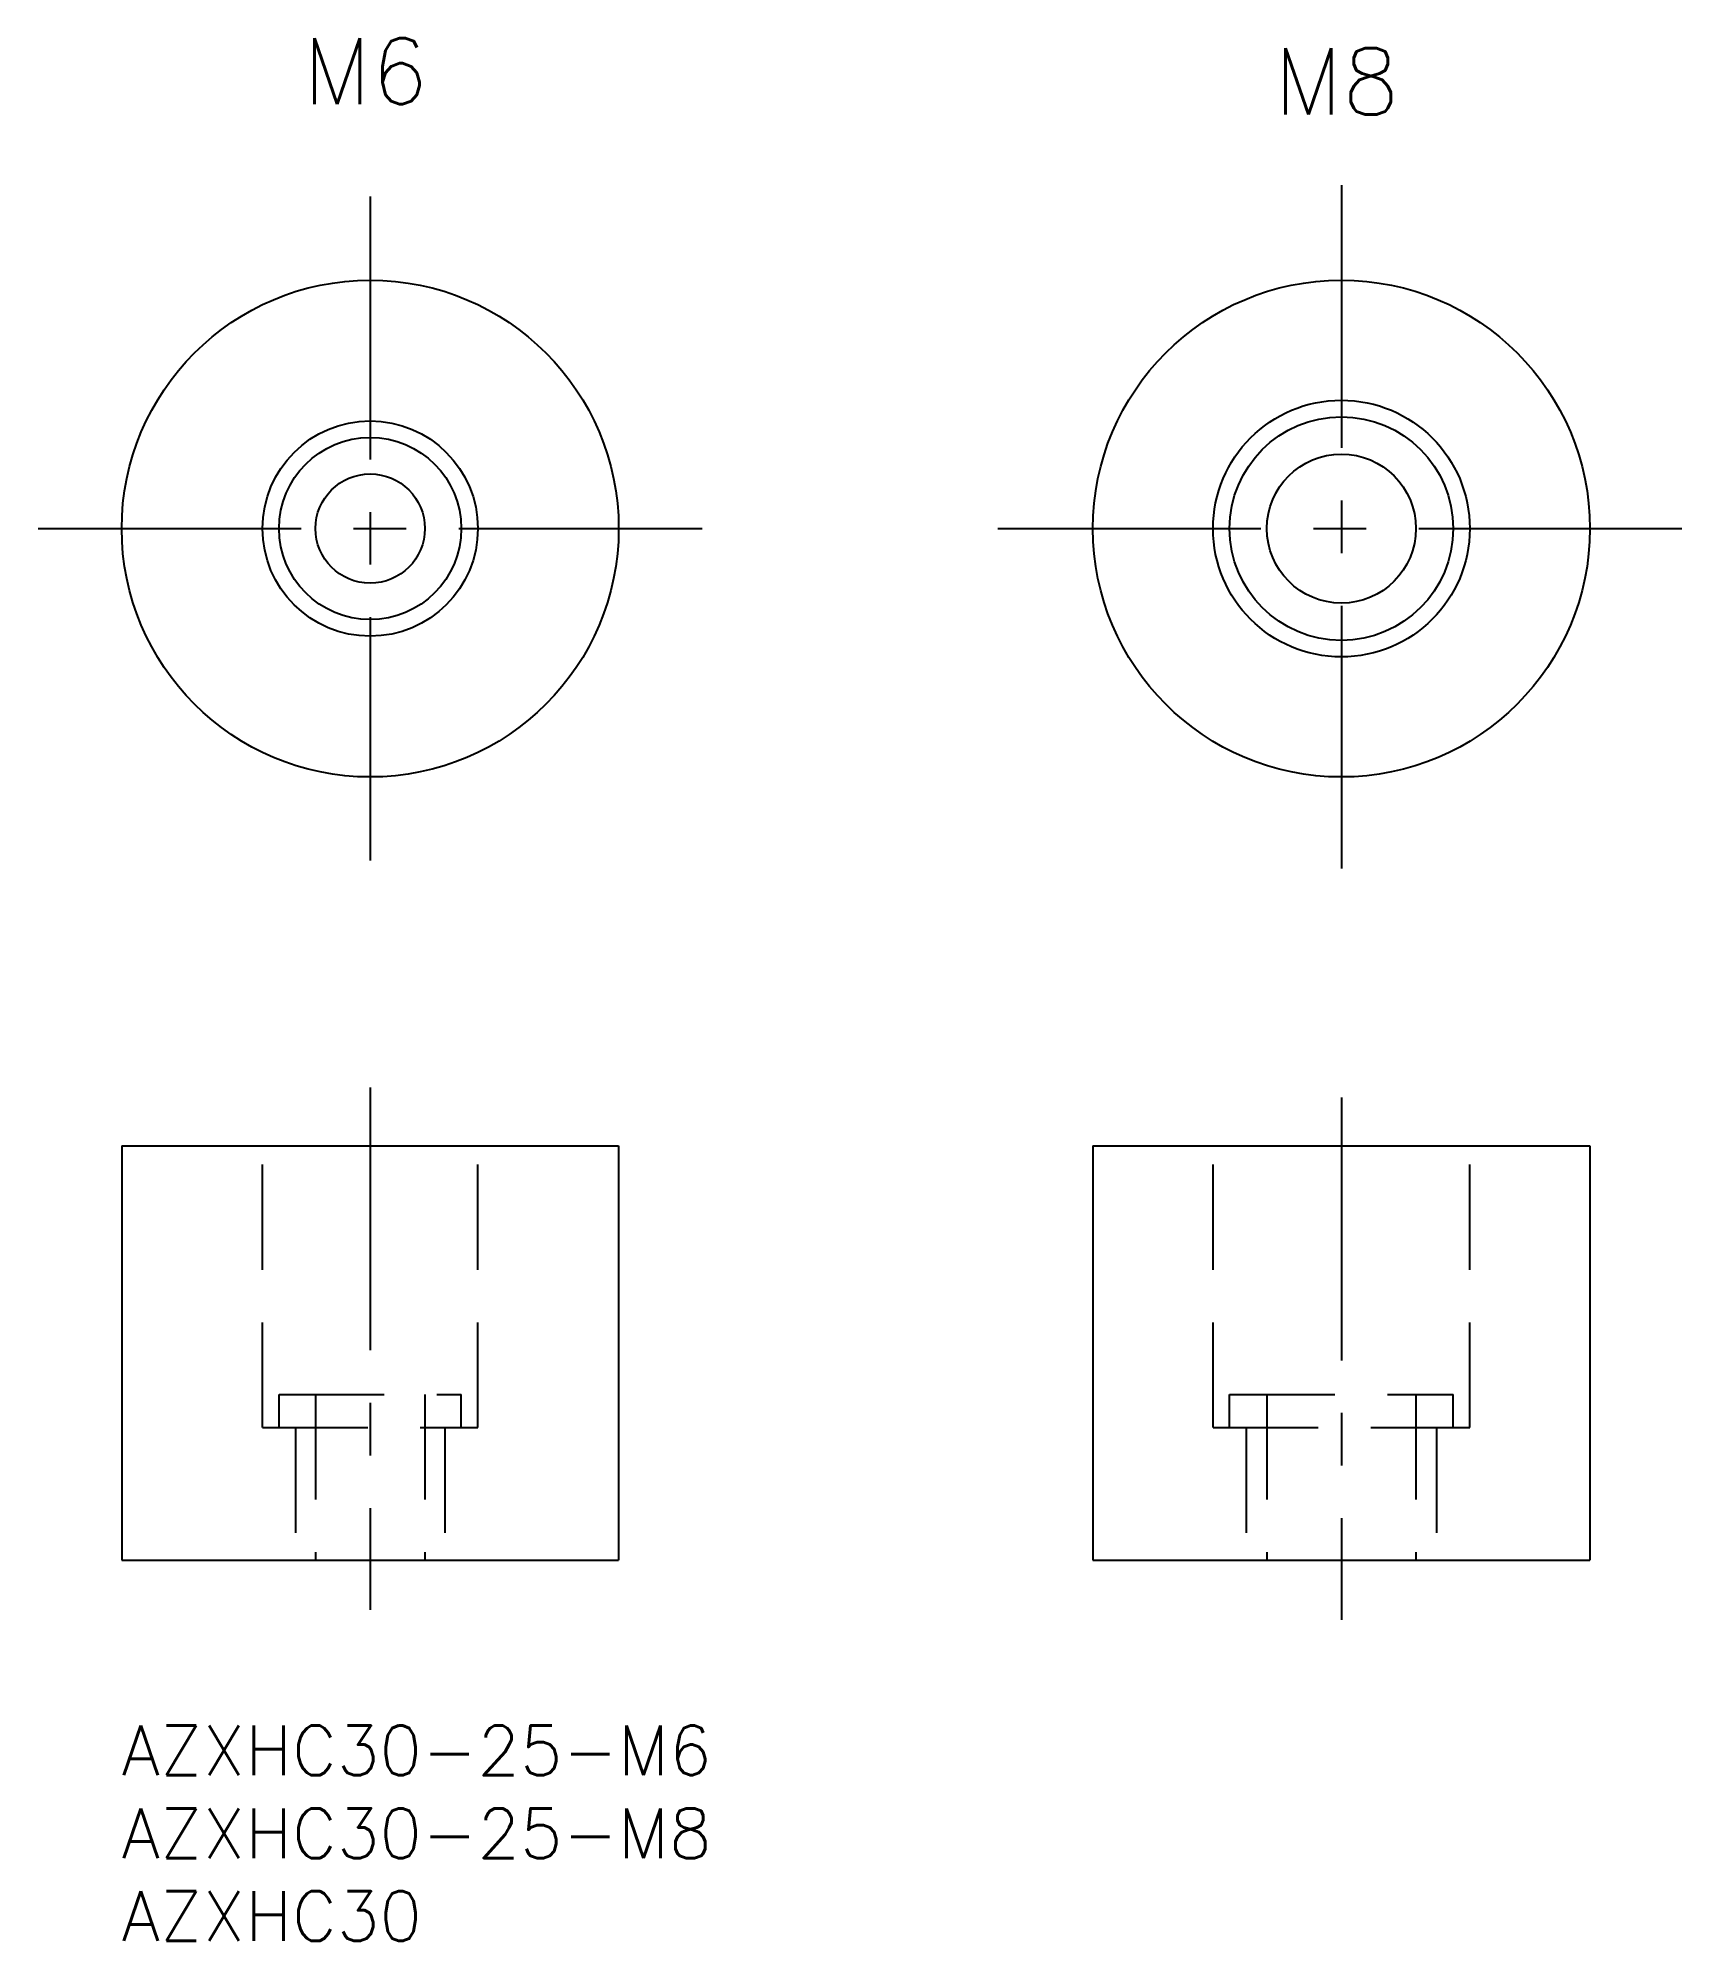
# Model space of a CAD drawing. Extents: x -5 to 94, y -13 to 102.
import ezdxf

# ---------------------------------------------------------------- set-up
doc = ezdxf.new("R2010")
doc.units = 0
doc.header["$LTSCALE"] = 0.5
doc.linetypes.add('CENTER', pattern=[50.8, 31.75, -6.35, 6.35, -6.35])
doc.linetypes.add('DASHED', pattern=[19.05, 12.7, -6.35])
for name, color, linetype in [('MSM_CENTER', 1, 'CENTER'), ('MSM_CONTINUOUS', 7, 'CONTINUOUS'), ('MSM_DASHED', 4, 'DASHED'), ('MSM_PART_NUMBER', 7, 'CONTINUOUS')]:
    doc.layers.add(name, color=color, linetype=linetype)
doc.styles.get("Standard").update_dxf_attribs({"font": 'txt.shx', "height": 1, "bigfont": 'bigfont.shx'})

# ---------------------------------------------------------------- blocks, each defined once
blk = doc.blocks.new('*U2')
at = {"layer": 'MSM_PART_NUMBER'}
blk.add_text('AZXHC30-25-M6', height=3, dxfattribs=at).set_placement((0, -3))
blk = doc.blocks.new('*U3')
at = {"layer": 'MSM_PART_NUMBER'}
blk.add_text('AZXHC30-25-M8', height=3, dxfattribs=at).set_placement((0, -8))
blk = doc.blocks.new('*U4')
at = {"layer": 'MSM_PART_NUMBER'}
blk.add_text('AZXHC30', height=3, dxfattribs=at).set_placement((0, -13))

msp = doc.modelspace()

# ---------------------------------------------------------------- linework, layer by layer
at = {"layer": 'MSM_CENTER'}
for p, q in [((15, 92.33), (15, 52.23)), ((73.63, 93.02), (73.63, 51.54)), ((-5.05, 72.28), (35.05, 72.28)), ((52.9, 72.28), (94.37, 72.28)), ((15, 38.54), (15, 7)), ((73.63, 37.93), (73.63, 6.38))]:
    msp.add_line(p, q, dxfattribs=at)
at = {"layer": 'MSM_CONTINUOUS'}
for p, q in [((0, 35), (0, 10)), ((0, 35), (30, 35)), ((30, 35), (30, 10)), ((58.63, 35), (58.63, 10)), ((58.63, 35), (88.63, 35)), ((88.63, 35), (88.63, 10)), ((0, 10), (30, 10)), ((58.63, 10), (88.63, 10))]:
    msp.add_line(p, q, dxfattribs=at)
for centre, radius in [((15, 72.28), 15), ((73.63, 72.28), 15), ((73.63, 72.28), 7.75), ((15, 72.28), 6.5), ((73.63, 72.28), 6.75), ((15, 72.28), 5.5), ((73.63, 72.28), 4.5), ((15, 72.28), 3.3)]:
    msp.add_circle(centre, radius, dxfattribs=at)
at = {"layer": 'MSM_DASHED'}
for p, q in [((8.5, 18), (8.5, 35)), ((21.5, 18), (21.5, 35)), ((65.88, 18), (65.88, 35)), ((81.38, 18), (81.38, 35)), ((9.5, 20), (20.5, 20)), ((9.5, 18), (9.5, 20)), ((11.7, 20), (11.7, 10)), ((18.3, 20), (18.3, 10)), ((20.5, 18), (20.5, 20)), ((66.88, 20), (80.38, 20)), ((66.88, 18), (66.88, 20)), ((69.13, 20), (69.13, 10)), ((78.13, 20), (78.13, 10)), ((80.38, 18), (80.38, 20)), ((8.5, 18), (21.5, 18)), ((10.5, 18), (10.5, 10)), ((19.5, 18), (19.5, 10)), ((65.88, 18), (81.38, 18)), ((67.88, 18), (67.88, 10)), ((79.38, 18), (79.38, 10))]:
    msp.add_line(p, q, dxfattribs=at)

# ---------------------------------------------------------------- block references
at = {"layer": 'MSM_CONTINUOUS'}
for name in ['*U2', '*U3', '*U4']:
    msp.add_blockref(name, (0, 0), dxfattribs=at)

# ---------------------------------------------------------------- texts
for s, p in [('M6', (10.95, 97.9)), ('M8', (69.58, 97.28))]:
    msp.add_text(s, height=4, dxfattribs=at).set_placement(p)

doc.saveas('drawing.dxf')
